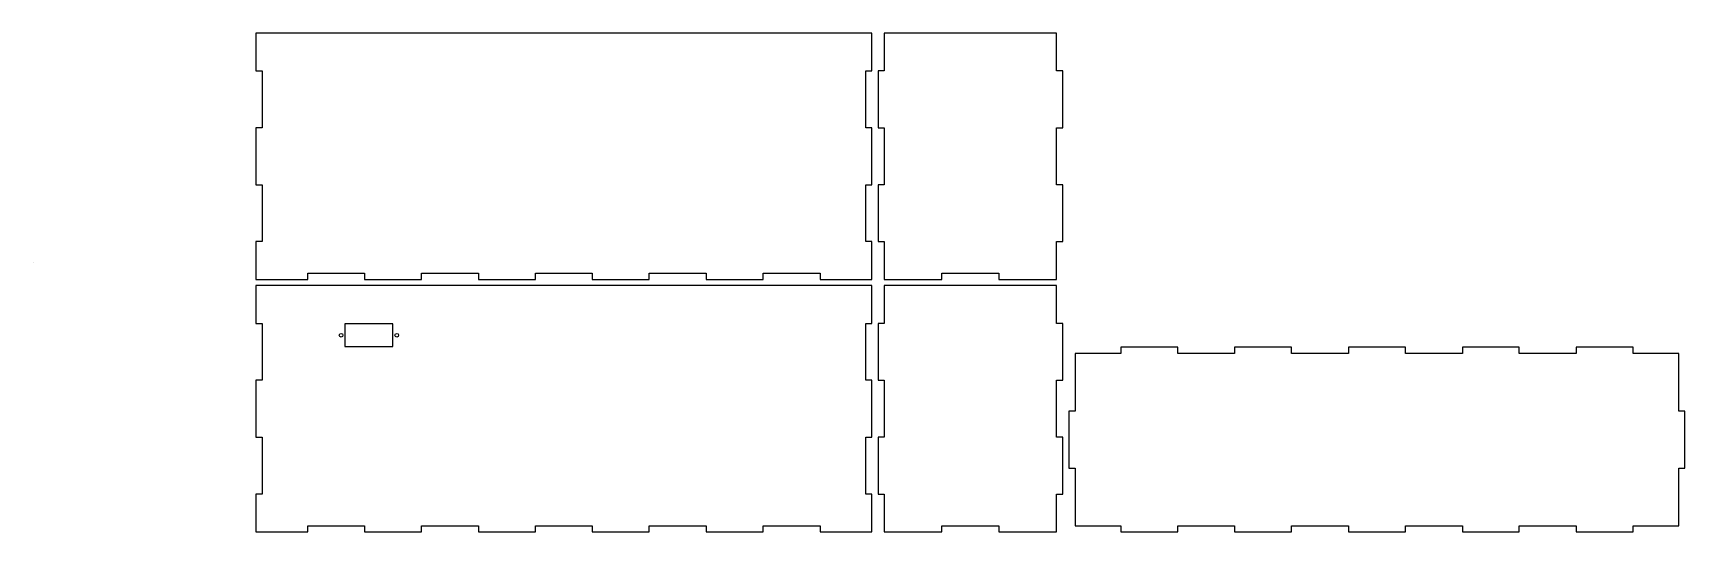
# Model space of a CAD drawing. Header units: millimetres. Extents: x -109 to 696, y 3 to 246.
import ezdxf

# ---------------------------------------------------------------- set-up
doc = ezdxf.new("R2010")
doc.units = ezdxf.units.MM
doc.header["$MEASUREMENT"] = 0
doc.layers.get('0').update_dxf_attribs({"linetype": 'CONTINUOUS'})
for name, color, linetype in [('back_outsideCutPath', 7, 'CONTINUOUS'), ('bottom_outsideCutPath', 7, 'CONTINUOUS'), ('front_outsideCutPath', 7, 'CONTINUOUS'), ('left_outsideCutPath', 7, 'CONTINUOUS'), ('right_outsideCutPath', 7, 'CONTINUOUS')]:
    doc.layers.add(name, color=color, linetype=linetype)

msp = doc.modelspace()

# ---------------------------------------------------------------- linework, layer by layer
at = {"linetype": 'Continuous'}
msp.add_line((-108.53, 134.35), (-108.53, 134.35), dxfattribs=at)
msp.add_lwpolyline([(43.34, 93.34), (66.74, 93.34), (66.74, 104.34), (43.34, 104.34)], close=True, dxfattribs=at)
for centre in [(41.49, 98.84), (68.59, 98.84)]:
    msp.add_circle(centre, 0.9, dxfattribs=at)
at = {"layer": 'back_outsideCutPath'}
for p, q in [((0, 246), (0, 227.59)), ((300, 246), (0, 246)), ((300, 227.59), (300, 246)), ((0, 227.59), (3, 227.59)), ((3, 227.59), (3, 199.86)), ((297, 199.86), (297, 227.59)), ((297, 227.59), (300, 227.59)), ((3, 199.86), (0, 199.86)), ((0, 199.86), (0, 172.14)), ((300, 199.86), (297, 199.86)), ((300, 172.14), (300, 199.86)), ((0, 172.14), (3, 172.14)), ((3, 172.14), (3, 144.41)), ((297, 144.41), (297, 172.14)), ((297, 172.14), (300, 172.14)), ((3, 144.41), (0, 144.41)), ((0, 144.41), (0, 126)), ((300, 144.41), (297, 144.41)), ((300, 126), (300, 144.41)), ((25.24, 126), (25.24, 129)), ((25.24, 129), (52.97, 129)), ((52.97, 129), (52.97, 126)), ((80.69, 126), (80.69, 129)), ((80.69, 129), (108.41, 129)), ((108.41, 129), (108.41, 126)), ((136.14, 126), (136.14, 129)), ((136.14, 129), (163.86, 129)), ((163.86, 129), (163.86, 126)), ((191.59, 126), (191.59, 129)), ((191.59, 129), (219.31, 129)), ((219.31, 129), (219.31, 126)), ((247.03, 126), (247.03, 129)), ((247.03, 129), (274.76, 129)), ((274.76, 129), (274.76, 126)), ((0, 126), (25.24, 126)), ((52.97, 126), (80.69, 126)), ((108.41, 126), (136.14, 126)), ((163.86, 126), (191.59, 126)), ((219.31, 126), (247.03, 126)), ((274.76, 126), (300, 126))]:
    msp.add_line(p, q, dxfattribs=at)
at = {"layer": 'bottom_outsideCutPath'}
for p, q in [((399, 90), (399, 61.86)), ((421.24, 90), (399, 90)), ((448.97, 93), (421.24, 93)), ((421.24, 93), (421.24, 90)), ((448.97, 90), (448.97, 93)), ((476.69, 90), (448.97, 90)), ((504.41, 93), (476.69, 93)), ((476.69, 93), (476.69, 90)), ((504.41, 90), (504.41, 93)), ((532.14, 90), (504.41, 90)), ((559.86, 93), (532.14, 93)), ((532.14, 93), (532.14, 90)), ((559.86, 90), (559.86, 93)), ((587.59, 90), (559.86, 90)), ((615.31, 93), (587.59, 93)), ((587.59, 93), (587.59, 90)), ((615.31, 90), (615.31, 93)), ((643.03, 90), (615.31, 90)), ((670.76, 93), (643.03, 93)), ((643.03, 93), (643.03, 90)), ((670.76, 90), (670.76, 93)), ((693, 90), (670.76, 90)), ((693, 89.59), (693, 90)), ((693, 61.86), (693, 89.59)), ((399, 61.86), (396, 61.86)), ((396, 61.86), (396, 34.14)), ((696, 61.86), (693, 61.86)), ((696, 34.14), (696, 61.86)), ((396, 34.14), (399, 34.14)), ((399, 34.14), (399, 6.41)), ((693, 6), (693, 34.14)), ((693, 34.14), (696, 34.14)), ((399, 6.41), (399, 6)), ((399, 6), (421.24, 6)), ((421.24, 6), (421.24, 3)), ((421.24, 3), (448.97, 3)), ((448.97, 3), (448.97, 6)), ((448.97, 6), (476.69, 6)), ((476.69, 6), (476.69, 3)), ((476.69, 3), (504.41, 3)), ((504.41, 3), (504.41, 6)), ((504.41, 6), (532.14, 6)), ((532.14, 6), (532.14, 3)), ((532.14, 3), (559.86, 3)), ((559.86, 3), (559.86, 6)), ((559.86, 6), (587.59, 6)), ((587.59, 6), (587.59, 3)), ((587.59, 3), (615.31, 3)), ((615.31, 3), (615.31, 6)), ((615.31, 6), (643.03, 6)), ((643.03, 6), (643.03, 3)), ((643.03, 3), (670.76, 3)), ((670.76, 3), (670.76, 6)), ((670.76, 6), (693, 6))]:
    msp.add_line(p, q, dxfattribs=at)
at = {"layer": 'front_outsideCutPath'}
for p, q in [((0, 123), (0, 104.59)), ((300, 123), (0, 123)), ((300, 104.59), (300, 123)), ((0, 104.59), (3, 104.59)), ((3, 104.59), (3, 76.86)), ((297, 76.86), (297, 104.59)), ((297, 104.59), (300, 104.59)), ((3, 76.86), (0, 76.86)), ((0, 76.86), (0, 49.14)), ((300, 76.86), (297, 76.86)), ((300, 49.14), (300, 76.86)), ((0, 49.14), (3, 49.14)), ((3, 49.14), (3, 21.41)), ((297, 21.41), (297, 49.14)), ((297, 49.14), (300, 49.14)), ((3, 21.41), (0, 21.41)), ((0, 21.41), (0, 3)), ((300, 21.41), (297, 21.41)), ((300, 3), (300, 21.41)), ((0, 3), (25.24, 3)), ((25.24, 3), (25.24, 6)), ((25.24, 6), (52.97, 6)), ((52.97, 6), (52.97, 3)), ((52.97, 3), (80.69, 3)), ((80.69, 3), (80.69, 6)), ((80.69, 6), (108.41, 6)), ((108.41, 6), (108.41, 3)), ((108.41, 3), (136.14, 3)), ((136.14, 3), (136.14, 6)), ((136.14, 6), (163.86, 6)), ((163.86, 6), (163.86, 3)), ((163.86, 3), (191.59, 3)), ((191.59, 3), (191.59, 6)), ((191.59, 6), (219.31, 6)), ((219.31, 6), (219.31, 3)), ((219.31, 3), (247.03, 3)), ((247.03, 3), (247.03, 6)), ((247.03, 6), (274.76, 6)), ((274.76, 6), (274.76, 3)), ((274.76, 3), (300, 3))]:
    msp.add_line(p, q, dxfattribs=at)
at = {"layer": 'left_outsideCutPath'}
for p, q in [((306, 123), (306, 104.59)), ((390, 123), (306, 123)), ((390, 104.59), (390, 123)), ((306, 104.59), (303, 104.59)), ((303, 104.59), (303, 76.86)), ((393, 104.59), (390, 104.59)), ((393, 76.86), (393, 104.59)), ((303, 76.86), (306, 76.86)), ((306, 76.86), (306, 49.14)), ((390, 49.14), (390, 76.86)), ((390, 76.86), (393, 76.86)), ((306, 49.14), (303, 49.14)), ((303, 49.14), (303, 21.41)), ((393, 49.14), (390, 49.14)), ((393, 21.41), (393, 49.14)), ((303, 21.41), (306, 21.41)), ((306, 21.41), (306, 3)), ((390, 3), (390, 21.41)), ((390, 21.41), (393, 21.41)), ((306, 3), (334.14, 3)), ((334.14, 3), (334.14, 6)), ((334.14, 6), (361.86, 6)), ((361.86, 6), (361.86, 3)), ((361.86, 3), (389.59, 3)), ((389.59, 3), (390, 3))]:
    msp.add_line(p, q, dxfattribs=at)
at = {"layer": 'right_outsideCutPath'}
for p, q in [((306, 246), (306, 227.59)), ((390, 246), (306, 246)), ((390, 227.59), (390, 246)), ((306, 227.59), (303, 227.59)), ((303, 227.59), (303, 199.86)), ((393, 227.59), (390, 227.59)), ((393, 199.86), (393, 227.59)), ((303, 199.86), (306, 199.86)), ((306, 199.86), (306, 172.14)), ((390, 172.14), (390, 199.86)), ((390, 199.86), (393, 199.86)), ((306, 172.14), (303, 172.14)), ((303, 172.14), (303, 144.41)), ((393, 172.14), (390, 172.14)), ((393, 144.41), (393, 172.14)), ((303, 144.41), (306, 144.41)), ((306, 144.41), (306, 126)), ((390, 126), (390, 144.41)), ((390, 144.41), (393, 144.41)), ((334.14, 126), (334.14, 129)), ((334.14, 129), (361.86, 129)), ((361.86, 129), (361.86, 126)), ((306, 126), (334.14, 126)), ((361.86, 126), (389.59, 126)), ((389.59, 126), (390, 126))]:
    msp.add_line(p, q, dxfattribs=at)

doc.saveas('drawing.dxf')
